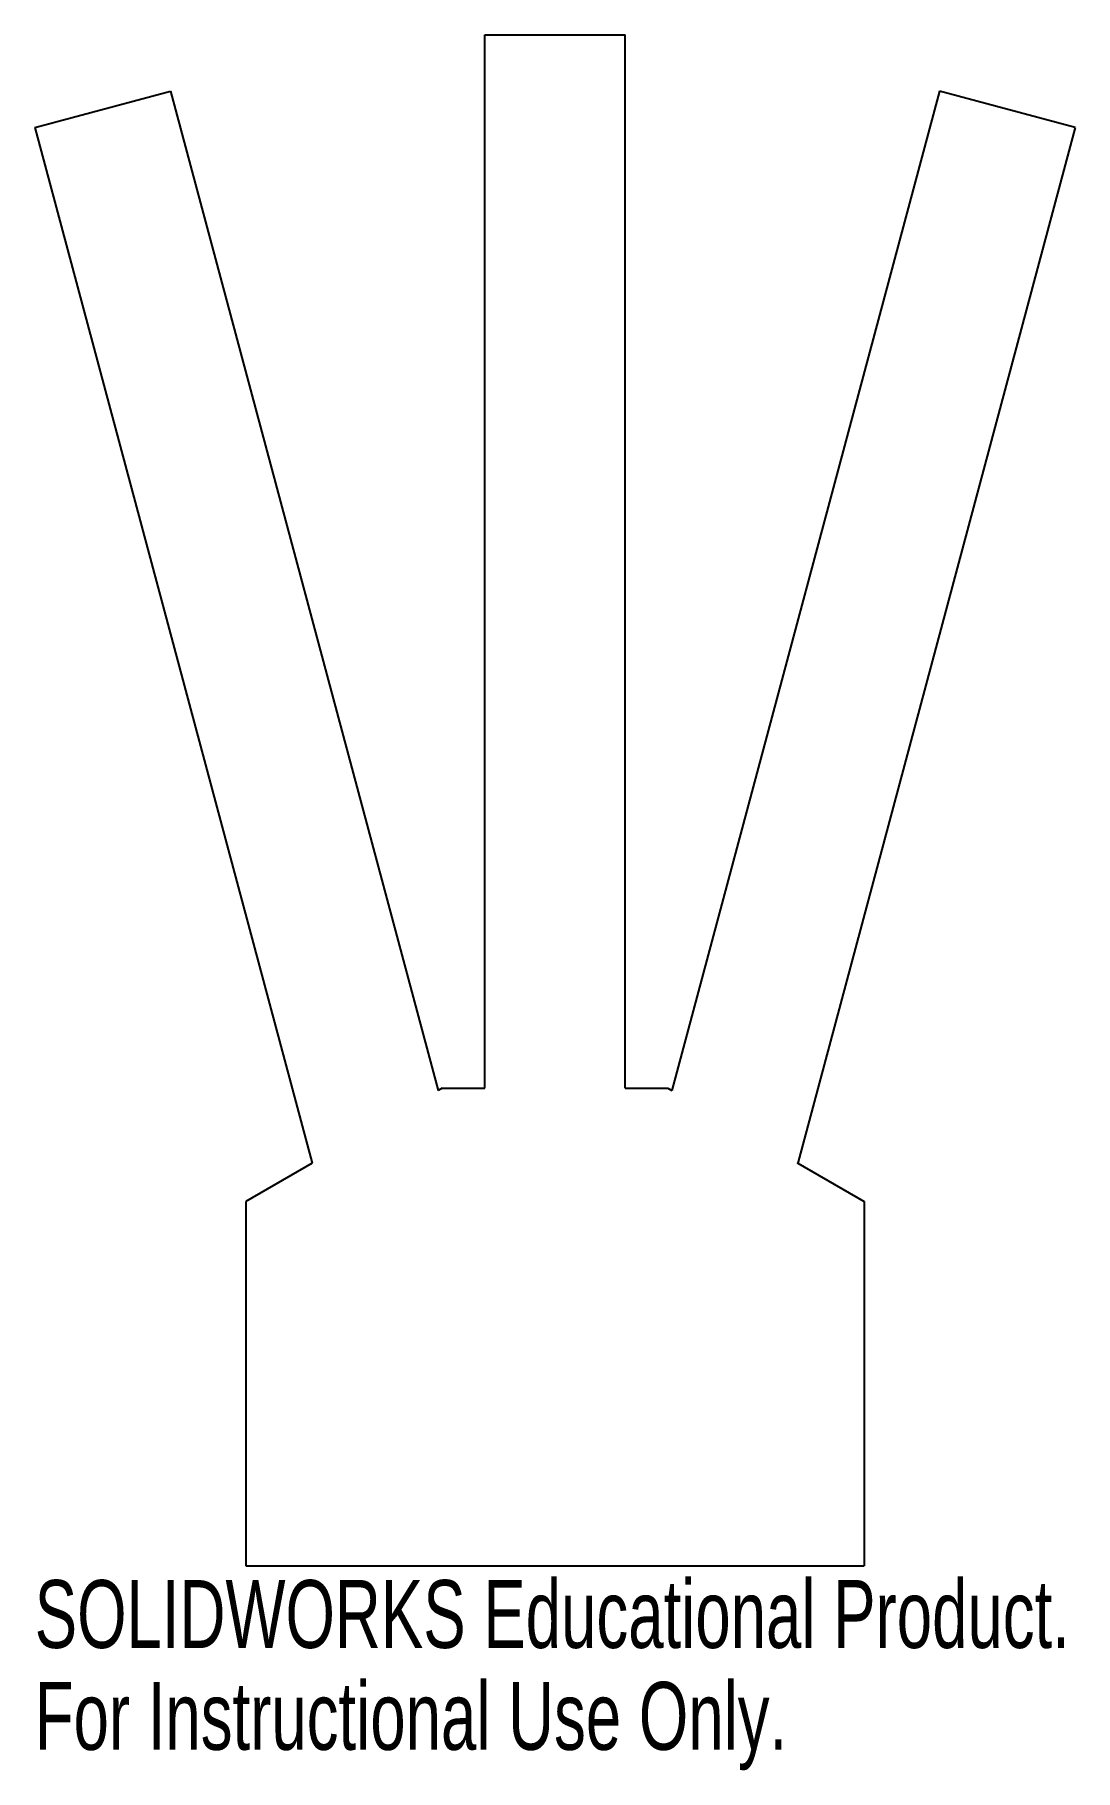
# Model space of a CAD drawing. Header units: inches. Extents: x -0.59 to 2.32, y -1.91 to 2.95.
import ezdxf

# ---------------------------------------------------------------- set-up
doc = ezdxf.new("R2010")
doc.units = ezdxf.units.IN
doc.header["$MEASUREMENT"] = 0
doc.header["$PDSIZE"] = -1
doc.styles.add('SLDTEXTSTYLE0', font='TXT', dxfattribs={"width": 0.7})

msp = doc.modelspace()

# ---------------------------------------------------------------- linework, layer by layer
at = {"color": 7, "linetype": 'Continuous'}
for p, q in [((0.6693, 0), (0.6693, 2.9528)), ((0.6693, 2.9528), (1.063, 2.9528)), ((1.063, 0), (1.063, 2.9528)), ((-0.5918, 2.693), (-0.2115, 2.7949)), ((-0.2115, 2.7949), (0.5391, -0.0063)), ((1.9438, 2.7949), (1.1932, -0.0063)), ((2.3241, 2.693), (1.9438, 2.7949)), ((-0.5918, 2.693), (0.1861, -0.2101)), ((2.3241, 2.693), (1.5462, -0.2101)), ((0.55, 0), (0.5391, -0.0063)), ((0.55, 0), (0.6693, 0)), ((1.063, 0), (1.1823, 0)), ((1.1823, 0), (1.1932, -0.0063)), ((0.1861, -0.2101), (0, -0.3175)), ((1.5462, -0.2101), (1.7323, -0.3175)), ((0, -0.3175), (0, -1.3386)), ((1.7323, -0.3175), (1.7323, -1.3386)), ((0, -1.3386), (1.7323, -1.3386))]:
    msp.add_line(p, q, dxfattribs=at)
msp.add_point((1.5462, -0.2101), dxfattribs=at)

# ---------------------------------------------------------------- texts
at = {"color": 7, "linetype": 'Continuous', "char_height": 0.1903, "attachment_point": 1, "style": 'SLDTEXTSTYLE0'}
for s, insert in [('SOLIDWORKS Educational Product.', (-0.5918, -1.3787)), ('For Instructional Use Only.', (-0.5918, -1.6642))]:
    msp.add_mtext(s, dxfattribs=dict(at, insert=insert))

doc.saveas('drawing.dxf')
